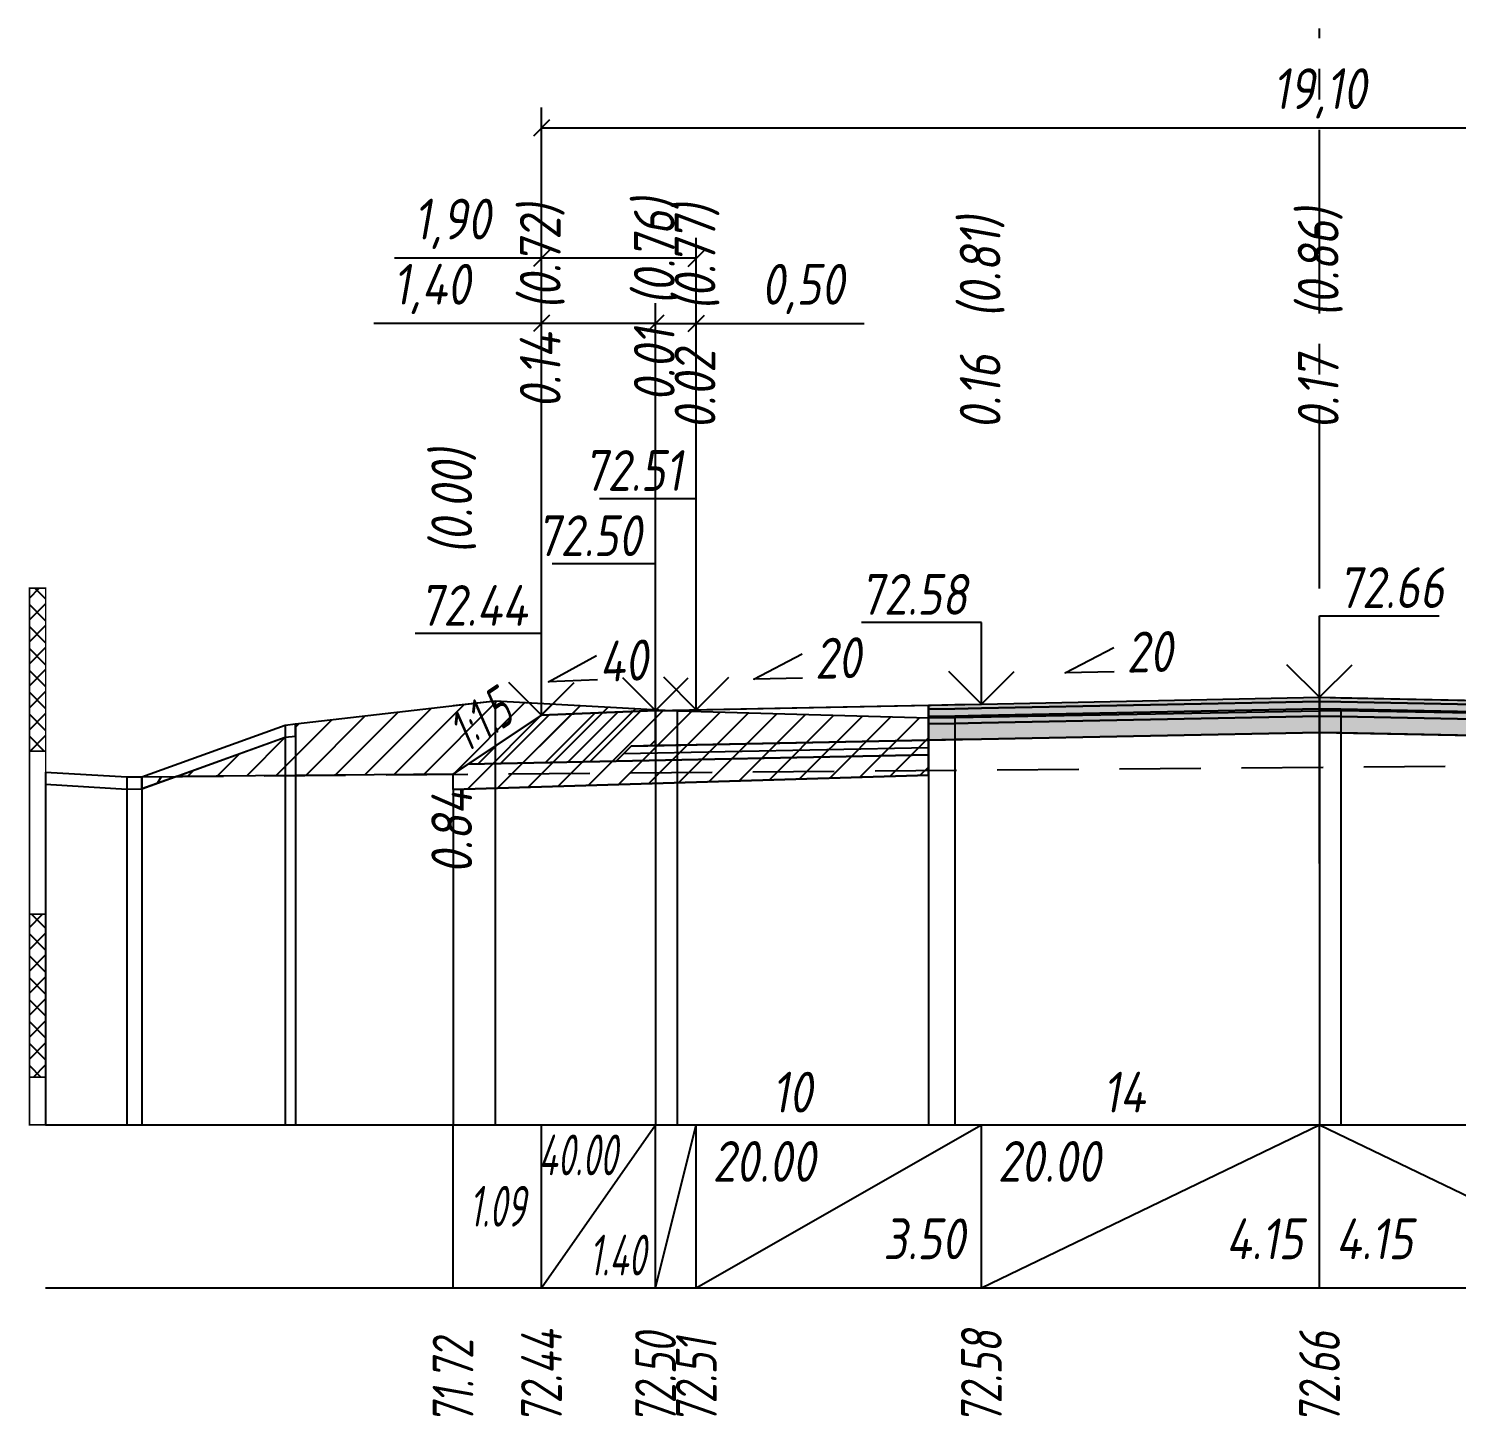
# Model space of a CAD drawing. Extents: x -717 to 1451, y -133302 to 233.
# Drawn here: x 78.9 to 166.6, y -9801.9 to -9716.7 of the extents above; entities that cross this region are included whole.
import ezdxf
from ezdxf.enums import TextEntityAlignment as Align

# ---------------------------------------------------------------- set-up
doc = ezdxf.new("R2010")
doc.units = 0
doc.linetypes.add('осевая2', pattern=[1.125, 0.75, -0.125, 0.125, -0.125])
doc.linetypes.add('штриховая', pattern=[0.75, 0.5, -0.25])
for name, color, linetype in [('Интерполированный поперечник', 2, 'Continuous'), ('Код_514', 1, 'Continuous'), ('Контур_0', 7, 'Continuous'), ('Контур_2521', 7, 'Continuous'), ('Контур_2564', 7, 'Continuous'), ('Контур_2660', 7, 'Continuous'), ('Контур_2665', 7, 'Continuous'), ('Контур_400', 7, 'Continuous'), ('Контур_508', 7, 'Continuous'), ('Контур_512', 7, 'Continuous'), ('Контур_513', 7, 'Continuous'), ('Контур_818', 7, 'Continuous'), ('Красный поперечник', 1, 'Continuous'), ('Линейка абсолютных высот', 7, 'Continuous'), ('Объём_2501', 7, 'Continuous'), ('Объём_2564', 7, 'Continuous'), ('Объём_2650', 7, 'Continuous'), ('Объём_2660', 7, 'Continuous'), ('Объём_2661', 7, 'Continuous'), ('Объём_2665', 7, 'Continuous'), ('Объём_2666', 7, 'Continuous'), ('Объём_2667', 7, 'Continuous'), ('Объём_2668', 7, 'Continuous'), ('Объём_2669', 7, 'Continuous'), ('Объём_2675', 7, 'Continuous'), ('Объём_2753', 7, 'Continuous'), ('Ось', 1, 'осевая2'), ('Откосы', 7, 'Continuous'), ('Отметки покрытия', 7, 'Continuous'), ('Рабочие отметки', 7, 'Continuous'), ('Рабочие отметки доп.', 7, 'Continuous'), ('Слои выравнивания', 7, 'Continuous'), ('Таблица', 7, 'Continuous'), ('Уклоны проезжей части', 7, 'Continuous'), ('Черный поперечник', 3, 'Continuous')]:
    doc.layers.add(name, color=color, linetype=linetype)
for name, color, linetype, true_color in [('Контур_2540', 2, 'Continuous', 0xffff00), ('Контур_2560', 2, 'Continuous', 0xffff00), ('Контур_2561', 7, 'Continuous', 0xff8040), ('Контур_2562', 3, 'Continuous', 0x00ff00), ('Контур_2563', 7, 'Continuous', 0xff8000), ('Контур_2570', 7, 'Continuous', 0x80ff00), ('Контур_2725', 7, 'Continuous', 0x323232), ('Контур_2736', 4, 'Continuous', 0x00ffff), ('Контур_2737', 4, 'Continuous', 0x00ffff), ('Контур_2738', 4, 'Continuous', 0x00ffff), ('Контур_2739', 4, 'Continuous', 0x00ffff), ('Контур_2741', 4, 'Continuous', 0x00ffff), ('Контур_2742', 4, 'Continuous', 0x00ffff), ('Контур_2743', 4, 'Continuous', 0x00ffff), ('Контур_2744', 7, 'Continuous', 0xa4ffff), ('Контур_2745', 7, 'Continuous', 0xa4ffff), ('Контур_2747', 4, 'Continuous', 0x00ffff), ('Контур_2748', 4, 'Continuous', 0x00ffff), ('Контур_2749', 4, 'Continuous', 0x00ffff), ('Контур_2750', 4, 'Continuous', 0x00ffff), ('Контур_2751', 4, 'Continuous', 0x00ffff), ('Контур_2752', 4, 'Continuous', 0x00ffff), ('Контур_2760', 7, 'Continuous', 0x323232), ('Контур_2761', 7, 'Continuous', 0x323232), ('Контур_2762', 7, 'Continuous', 0x323232), ('Контур_2763', 7, 'Continuous', 0x323232), ('Контур_402', 7, 'Continuous', 0xff6464), ('Контур_703', 4, 'Continuous', 0x00ffff), ('Контур_705', 4, 'Continuous', 0x00ffff), ('Контур_707', 4, 'Continuous', 0x00ffff), ('Контур_720', 131, 'Continuous', 0xaaffff), ('Объём_2500', 7, 'Continuous', 0xc0c0c0), ('Объём_2520', 7, 'Continuous', 0x80ffff), ('Объём_2540', 2, 'Continuous', 0xffff00), ('Объём_2560', 2, 'Continuous', 0xffff00), ('Объём_2561', 7, 'Continuous', 0xff8040), ('Объём_2562', 3, 'Continuous', 0x00ff00), ('Объём_2563', 7, 'Continuous', 0xff8000), ('Объём_2600', 7, 'Continuous', 0x808000), ('Объём_2746', 2, 'Continuous', 0xffff00)]:
    doc.layers.add(name, color=color, linetype=linetype, true_color=true_color)
doc.styles.get("Standard").update_dxf_attribs({"font": 'txt', "height": 2.5})
doc.styles.add('М', font='romand.shx', dxfattribs={"width": 0.8, "oblique": 10, "height": 2.5})
doc.dimstyles.new('ISO-25', dxfattribs={"dimtxt": 2.5, "dimasz": 2.5, "dimexe": 1.25, "dimexo": 0.625, "dimtad": 1, "dimtxsty": 'Standard', "dimcen": 2.5, "dimadec": 0, "dimazin": 0, "dimtfac": 1, "dimtmove": 0, "dimatfit": 3, "dimfxl": 1, "dimarcsym": 0})

# ---------------------------------------------------------------- blocks, each defined once
blk = doc.blocks.new('_Oblique')
at = {"color": 0, "linetype": 'ByBlock', "lineweight": -2}
blk.add_line((-0.5, -0.5), (0.5, 0.5), dxfattribs=at)
blk = doc.blocks.new('*D218')
at = {"color": 0, "lineweight": -2, "transparency": 16777216}
for p, q in [((110.431, -9758.31), (110.431, -9733.59)), ((117.431, -9758.03), (117.431, -9733.59)), ((110.431, -9734.84), (100.15, -9734.84)), ((117.431, -9734.84), (110.431, -9734.84))]:
    blk.add_line(p, q, dxfattribs=at)
at = {"layer": 'Defpoints', "color": 0, "transparency": 16777216}
for p in [(117.431, -9734.84), (110.431, -9758.935), (117.431, -9758.655)]:
    blk.add_point(p, dxfattribs=at)
at = {"color": 0, "lineweight": -2, "transparency": 16777216, "rotation": 180}
blk.add_blockref('_Oblique', (110.431, -9734.84), dxfattribs=at)
at = {"color": 0, "lineweight": -2, "transparency": 16777216}
blk.add_blockref('_Oblique', (117.431, -9734.84), dxfattribs=at)
at = {"color": 0, "transparency": 16777216, "insert": (103.69, -9732.727), "char_height": 2.5, "width": 8.75, "attachment_point": 5, "style": 'М'}
blk.add_mtext('1,40', dxfattribs=at)
blk = doc.blocks.new('*D220')
at = {"color": 0, "lineweight": -2, "transparency": 16777216}
for p, q in [((117.431, -9758.03), (117.431, -9733.59)), ((119.931, -9757.98), (119.931, -9733.59)), ((117.431, -9734.84), (119.931, -9734.84)), ((119.931, -9734.84), (130.234, -9734.84))]:
    blk.add_line(p, q, dxfattribs=at)
at = {"layer": 'Defpoints', "color": 0, "transparency": 16777216}
for p in [(119.931, -9734.84), (117.431, -9758.655), (119.931, -9758.605)]:
    blk.add_point(p, dxfattribs=at)
at = {"color": 0, "lineweight": -2, "transparency": 16777216, "rotation": 180}
blk.add_blockref('_Oblique', (117.431, -9734.84), dxfattribs=at)
at = {"color": 0, "lineweight": -2, "transparency": 16777216}
blk.add_blockref('_Oblique', (119.931, -9734.84), dxfattribs=at)
at = {"color": 0, "transparency": 16777216, "insert": (126.473, -9732.727), "char_height": 2.5, "width": 9.16667, "attachment_point": 5, "style": 'М'}
blk.add_mtext('0,50', dxfattribs=at)
blk = doc.blocks.new('*D223')
at = {"color": 0, "lineweight": -2, "transparency": 16777216}
for p, q in [((110.431, -9758.31), (110.431, -9729.59)), ((119.931, -9757.98), (119.931, -9729.59)), ((110.431, -9730.84), (101.412, -9730.84)), ((119.931, -9730.84), (110.431, -9730.84))]:
    blk.add_line(p, q, dxfattribs=at)
at = {"layer": 'Defpoints', "color": 0, "transparency": 16777216}
for p in [(119.931, -9730.84), (110.431, -9758.935), (119.931, -9758.605)]:
    blk.add_point(p, dxfattribs=at)
at = {"color": 0, "lineweight": -2, "transparency": 16777216, "rotation": 180}
blk.add_blockref('_Oblique', (110.431, -9730.84), dxfattribs=at)
at = {"color": 0, "lineweight": -2, "transparency": 16777216}
blk.add_blockref('_Oblique', (119.931, -9730.84), dxfattribs=at)
at = {"color": 0, "transparency": 16777216, "insert": (104.952, -9728.727), "char_height": 2.5, "width": 8.75, "attachment_point": 5, "style": 'М'}
blk.add_mtext('1,90', dxfattribs=at)
blk = doc.blocks.new('*D224')
at = {"color": 0, "lineweight": -2, "transparency": 16777216}
for p, q in [((110.431, -9758.31), (110.431, -9721.59)), ((205.931, -9758.31), (205.931, -9721.59)), ((110.431, -9722.84), (205.931, -9722.84))]:
    blk.add_line(p, q, dxfattribs=at)
at = {"layer": 'Defpoints', "color": 0, "transparency": 16777216}
for p in [(205.931, -9722.84), (110.431, -9758.935), (205.931, -9758.935)]:
    blk.add_point(p, dxfattribs=at)
at = {"color": 0, "lineweight": -2, "transparency": 16777216, "rotation": 180}
blk.add_blockref('_Oblique', (110.431, -9722.84), dxfattribs=at)
at = {"color": 0, "lineweight": -2, "transparency": 16777216}
blk.add_blockref('_Oblique', (205.931, -9722.84), dxfattribs=at)
at = {"color": 0, "transparency": 16777216, "insert": (158.181, -9720.727), "char_height": 2.5, "width": 10.41667, "attachment_point": 5, "style": 'М'}
blk.add_mtext('19,10', dxfattribs=at)

msp = doc.modelspace()

# ---------------------------------------------------------------- hatches: boundary and pattern name
at = {"layer": 'Линейка абсолютных высот'}
h = msp.add_hatch(dxfattribs=at)
h.set_pattern_fill('ANSI37', scale=0.3, style=0)
h.paths.add_polyline_path([(80, -9761.077), (80, -9751.077), (79, -9751.077), (79, -9761.077)])
h = msp.add_hatch(dxfattribs=at)
h.set_pattern_fill('ANSI37', scale=0.3, style=0)
h.paths.add_polyline_path([(80, -9781.077), (80, -9771.077), (79, -9771.077), (79, -9781.077)])
at = {"layer": 'Объём_2563'}
h = msp.add_hatch(dxfattribs=at)
h.set_pattern_fill('ANSI31', color=256, scale=0.3)
h.paths.add_polyline_path([(110.431, -9758.872), (117.431, -9758.592), (117.431, -9760.742), (115.931, -9760.772), (115.013, -9761.691), (105.931, -9761.872)])
at = {"layer": 'Объём_2600'}
h = msp.add_hatch(dxfattribs=at)
h.set_pattern_fill('ANSI31', color=6, scale=0.4)
h.paths.add_polyline_path([(95.332, -9760.151), (95.332, -9759.401), (107.581, -9757.988), (118.765, -9758.615), (134.189, -9759.043), (134.189, -9762.547), (105, -9763.423), (105, -9762.493), (88.032, -9762.632), (94.7, -9760.227)])
h = msp.add_hatch(dxfattribs=at)
h.set_pattern_fill('HONEY', color=5, scale=0.3)
h.paths.add_polyline_path([(85.905, -9763.4), (85.905, -9762.65), (88.032, -9762.632)])
at = {"layer": 'Слои выравнивания'}
for color, points in [(2, [(134.189, -9758.257), (135.79, -9758.225), (137.431, -9758.192), (158.181, -9757.777), (158.181, -9758.027), (137.431, -9758.442), (135.79, -9758.475), (134.189, -9758.507)]), (3, [(134.189, -9758.507), (135.79, -9758.475), (137.431, -9758.442), (158.181, -9758.027), (158.181, -9758.477), (137.431, -9758.892), (135.79, -9758.925), (134.189, -9758.957)]), (2, [(158.181, -9757.777), (159.488, -9757.803), (178.931, -9758.192), (182.367, -9758.261), (184.226, -9758.298), (184.226, -9758.548), (182.367, -9758.511), (178.931, -9758.442), (159.488, -9758.053), (158.181, -9758.027)]), (3, [(158.181, -9758.027), (159.488, -9758.053), (178.931, -9758.442), (182.367, -9758.511), (184.226, -9758.548), (184.226, -9758.998), (182.367, -9758.961), (178.931, -9758.892), (159.488, -9758.503), (158.181, -9758.477)]), (4, [(134.189, -9758.957), (135.79, -9758.925), (137.431, -9758.892), (158.181, -9758.477), (158.181, -9758.927), (137.431, -9759.342), (135.79, -9759.375), (134.189, -9759.407)]), (5, [(134.189, -9759.407), (135.79, -9759.375), (137.431, -9759.342), (158.181, -9758.927), (158.181, -9759.927), (137.431, -9760.342), (135.79, -9760.375), (134.189, -9760.407)]), (4, [(158.181, -9758.477), (159.488, -9758.503), (178.931, -9758.892), (182.367, -9758.961), (184.226, -9758.998), (184.226, -9759.448), (182.367, -9759.411), (178.931, -9759.342), (159.488, -9758.953), (158.181, -9758.927)]), (5, [(158.181, -9758.927), (159.488, -9758.953), (178.931, -9759.342), (182.367, -9759.411), (184.226, -9759.448), (184.226, -9760.448), (182.367, -9760.411), (178.931, -9760.342), (159.488, -9759.953), (158.181, -9759.927)])]:
    msp.add_hatch(color=color, dxfattribs=at).paths.add_polyline_path(points)

# ---------------------------------------------------------------- linework, layer by layer
at = {"layer": 'Интерполированный поперечник', "linetype": 'штриховая', "ltscale": 10, "flags": 128}
msp.add_lwpolyline([(85.905, -9762.65), (215.585, -9761.585)], dxfattribs=at)
at = {"layer": 'Код_514'}
for p, q in [((105, -9794), (105, -9784)), ((110.431, -9794), (110.431, -9784)), ((110.431, -9794), (117.431, -9784)), ((117.431, -9794), (117.431, -9784)), ((117.431, -9794), (119.931, -9784)), ((119.931, -9794), (119.931, -9784)), ((119.931, -9794), (137.431, -9784)), ((137.431, -9794), (137.431, -9784)), ((137.431, -9794), (158.181, -9784)), ((158.181, -9794), (158.181, -9784)), ((158.181, -9784), (178.931, -9794))]:
    msp.add_line(p, q, dxfattribs=at)
at = {"layer": 'Контур_0', "flags": 128}
for points in [[(110.431, -9758.872), (105, -9762.493), (105, -9762.493), (105, -9762.493), (105, -9762.493), (105, -9762.493), (105, -9762.493), (105, -9762.493), (105, -9762.493), (105, -9762.493), (105, -9762.493), (105, -9762.493), (105, -9762.493), (105, -9762.493), (105, -9762.493), (105, -9762.493)], [(110.431, -9758.872), (105, -9762.493), (105, -9762.493), (105, -9762.493), (105, -9762.493), (105, -9762.493), (105, -9762.493), (105, -9762.493), (105, -9762.493), (105, -9762.493), (105, -9762.493), (105, -9762.493), (105, -9762.493), (105, -9762.493), (105, -9762.493), (105, -9762.493), (105, -9762.493), (105, -9762.493), (105, -9762.493), (105, -9762.493), (105, -9762.493), (105, -9762.493), (105, -9762.493), (105, -9762.493), (105, -9762.493), (105, -9762.493), (105, -9762.493), (105, -9762.493), (105, -9762.493), (105, -9762.493)], [(119.931, -9760.692), (117.431, -9760.742), (117.431, -9758.592), (134.189, -9758.257), (134.189, -9760.407), (119.931, -9760.692), (119.931, -9760.692)], [(105.931, -9761.872), (115.013, -9761.691), (115.931, -9760.772), (117.431, -9760.742)], [(115.931, -9760.772), (134.189, -9760.407), (134.189, -9761.307), (115.013, -9761.691), (115.931, -9760.772), (115.931, -9760.772)]]:
    msp.add_lwpolyline(points, dxfattribs=at)
at = {"layer": 'Контур_2521', "color": 250, "flags": 128}
msp.add_lwpolyline([(115.472, -9761.231), (134.189, -9760.857)], dxfattribs=at)
at = {"layer": 'Контур_2540', "flags": 128}
msp.add_lwpolyline([(105.931, -9761.872), (134.189, -9761.307), (134.189, -9762.547), (105, -9763.423), (105, -9762.493), (105.931, -9761.872), (105.931, -9761.872)], dxfattribs=at)
at = {"layer": 'Контур_2560', "flags": 128}
msp.add_lwpolyline([(110.431, -9758.872), (110.431, -9758.872), (110.431, -9758.872), (117.431, -9758.592)], dxfattribs=at)
at = {"layer": 'Контур_2561', "flags": 128}
msp.add_lwpolyline([(117.431, -9758.592), (117.431, -9758.592), (110.431, -9758.872), (110.431, -9758.872), (117.431, -9758.592)], dxfattribs=at)
at = {"layer": 'Контур_2562', "flags": 128}
msp.add_lwpolyline([(110.431, -9758.872), (110.431, -9758.872), (110.431, -9758.872), (110.431, -9758.872), (110.431, -9758.872)], dxfattribs=at)
at = {"layer": 'Контур_2563', "flags": 128}
msp.add_lwpolyline([(110.431, -9758.872), (117.431, -9758.592), (117.431, -9760.742), (115.931, -9760.772), (115.013, -9761.691), (105.931, -9761.872), (110.431, -9758.872), (110.431, -9758.872)], dxfattribs=at)
at = {"layer": 'Контур_2564', "flags": 128}
msp.add_lwpolyline([(110.431, -9758.872), (117.431, -9758.592)], dxfattribs=at)
at = {"layer": 'Контур_2570', "flags": 128}
msp.add_lwpolyline([(80, -9763.111), (84.987, -9763.411), (85.905, -9763.4), (85.905, -9763.4), (94.7, -9760.227), (95.332, -9760.151), (95.332, -9759.401), (107.581, -9757.988), (118.765, -9758.615), (134.189, -9759.043), (135.79, -9759.017), (158.181, -9758.614), (159.488, -9758.591), (182.367, -9758.999)], dxfattribs=at)
at = {"layer": 'Контур_2660', "flags": 128}
msp.add_lwpolyline([(105, -9763.423), (134.189, -9762.547)], dxfattribs=at)
at = {"layer": 'Контур_2665', "flags": 128}
msp.add_lwpolyline([(110.431, -9758.872), (110.431, -9758.872)], dxfattribs=at)
at = {"layer": 'Контур_2725', "flags": 128}
msp.add_lwpolyline([(134.189, -9760.407), (135.79, -9760.375), (137.431, -9760.342), (158.181, -9759.927), (159.488, -9759.953), (178.931, -9760.342), (182.367, -9760.411), (184.226, -9760.448)], dxfattribs=at)
at = {"layer": 'Контур_2736', "flags": 128}
msp.add_lwpolyline([(110.431, -9758.872), (105, -9762.493)], dxfattribs=at)
at = {"layer": 'Контур_2737', "flags": 128}
msp.add_lwpolyline([(105, -9762.493), (105, -9762.493)], dxfattribs=at)
at = {"layer": 'Контур_2738', "flags": 128}
msp.add_lwpolyline([(105, -9762.493), (105, -9762.493)], dxfattribs=at)
at = {"layer": 'Контур_2739', "flags": 128}
msp.add_lwpolyline([(105, -9762.493), (105, -9762.493)], dxfattribs=at)
at = {"layer": 'Контур_2741', "flags": 128}
msp.add_lwpolyline([(105, -9762.493), (105, -9762.493)], dxfattribs=at)
at = {"layer": 'Контур_2742', "flags": 128}
msp.add_lwpolyline([(105, -9762.493), (105, -9762.493)], dxfattribs=at)
at = {"layer": 'Контур_2743', "flags": 128}
msp.add_lwpolyline([(105, -9762.493), (105, -9762.493)], dxfattribs=at)
at = {"layer": 'Контур_2744', "flags": 128}
msp.add_lwpolyline([(105, -9762.493), (105, -9762.493)], dxfattribs=at)
msp.add_lwpolyline([(105, -9762.493), (105, -9762.493)], dxfattribs=at)
msp.add_lwpolyline([(105, -9762.493), (105, -9762.493)], dxfattribs=at)
msp.add_lwpolyline([(105, -9762.493), (105, -9762.493)], dxfattribs=at)
msp.add_lwpolyline([(105, -9762.493), (105, -9762.493)], dxfattribs=at)
msp.add_lwpolyline([(105, -9762.493), (105, -9762.493)], dxfattribs=at)
at = {"layer": 'Контур_2745', "flags": 128}
msp.add_lwpolyline([(105, -9762.493), (105, -9762.493)], dxfattribs=at)
msp.add_lwpolyline([(105, -9762.493), (105, -9762.493)], dxfattribs=at)
msp.add_lwpolyline([(105, -9762.493), (105, -9762.493)], dxfattribs=at)
msp.add_lwpolyline([(105, -9762.493), (105, -9762.493)], dxfattribs=at)
msp.add_lwpolyline([(105, -9762.493), (105, -9762.493)], dxfattribs=at)
msp.add_lwpolyline([(105, -9762.493), (105, -9762.493)], dxfattribs=at)
at = {"layer": 'Контур_2747', "flags": 128}
msp.add_lwpolyline([(105, -9762.493), (105, -9762.493)], dxfattribs=at)
at = {"layer": 'Контур_2748', "flags": 128}
msp.add_lwpolyline([(105, -9762.493), (105, -9762.493)], dxfattribs=at)
at = {"layer": 'Контур_2749', "flags": 128}
msp.add_lwpolyline([(105, -9762.493), (105, -9762.493)], dxfattribs=at)
at = {"layer": 'Контур_2750', "flags": 128}
msp.add_lwpolyline([(105, -9762.493), (105, -9762.493)], dxfattribs=at)
at = {"layer": 'Контур_2751', "flags": 128}
msp.add_lwpolyline([(105, -9762.493), (105, -9762.493)], dxfattribs=at)
at = {"layer": 'Контур_2752', "flags": 128}
msp.add_lwpolyline([(105, -9762.493), (105, -9762.493)], dxfattribs=at)
at = {"layer": 'Контур_2760', "flags": 128}
msp.add_lwpolyline([(134.189, -9758.257), (135.79, -9758.225), (137.431, -9758.192), (158.181, -9757.777), (159.488, -9757.803), (178.931, -9758.192), (182.367, -9758.261), (184.226, -9758.298)], dxfattribs=at)
at = {"layer": 'Контур_2761', "flags": 128}
msp.add_lwpolyline([(134.189, -9758.507), (135.79, -9758.475), (137.431, -9758.442), (158.181, -9758.027), (159.488, -9758.053), (178.931, -9758.442), (182.367, -9758.511), (184.226, -9758.548)], dxfattribs=at)
at = {"layer": 'Контур_2762', "flags": 128}
msp.add_lwpolyline([(134.189, -9758.957), (135.79, -9758.925), (137.431, -9758.892), (158.181, -9758.477), (159.488, -9758.503), (178.931, -9758.892), (182.367, -9758.961), (184.226, -9758.998)], dxfattribs=at)
at = {"layer": 'Контур_2763', "flags": 128}
msp.add_lwpolyline([(134.189, -9759.407), (135.79, -9759.375), (137.431, -9759.342), (158.181, -9758.927), (159.488, -9758.953), (178.931, -9759.342), (182.367, -9759.411), (184.226, -9759.448)], dxfattribs=at)
at = {"layer": 'Контур_400', "flags": 128}
for points in [[(117.431, -9758.592), (119.931, -9758.542), (119.931, -9758.542), (119.931, -9758.542), (119.931, -9758.542), (119.931, -9758.542), (119.931, -9758.542), (137.431, -9758.192), (158.181, -9757.777)], [(158.181, -9757.777), (178.931, -9758.192), (196.431, -9758.542), (196.431, -9758.542), (196.431, -9758.542), (196.431, -9758.542), (196.431, -9758.542), (196.431, -9758.542), (198.931, -9758.592)]]:
    msp.add_lwpolyline(points, dxfattribs=at)
at = {"layer": 'Контур_402', "flags": 128}
msp.add_lwpolyline([(105, -9763.423), (134.189, -9762.547), (134.189, -9760.407), (158.181, -9759.927), (184.226, -9760.448), (184.226, -9762.609), (212.822, -9763.466)], dxfattribs=at)
at = {"layer": 'Контур_508', "flags": 128}
msp.add_lwpolyline([(105, -9763.423), (134.189, -9762.547), (134.189, -9760.407), (158.181, -9759.927), (184.226, -9760.448), (184.226, -9762.609), (212.822, -9763.466), (213.623, -9764), (215.623, -9764), (220.692, -9760.62)], dxfattribs=at)
at = {"layer": 'Контур_512', "flags": 128}
msp.add_lwpolyline([(105, -9763.423), (134.189, -9762.547)], dxfattribs=at)
at = {"layer": 'Контур_513', "flags": 128}
msp.add_lwpolyline([(105, -9763.423), (134.189, -9762.547), (134.189, -9760.407), (158.181, -9759.927), (184.226, -9760.448), (184.226, -9762.609), (212.822, -9763.466), (213.623, -9764), (215.623, -9764), (220.692, -9760.62)], dxfattribs=at)
at = {"layer": 'Контур_703', "flags": 128}
for points in [[(110.431, -9758.872), (105, -9762.493)], [(105, -9762.493), (105, -9762.493)]]:
    msp.add_lwpolyline(points, dxfattribs=at)
at = {"layer": 'Контур_705', "flags": 128}
msp.add_lwpolyline([(105, -9762.493), (105, -9762.493)], dxfattribs=at)
at = {"layer": 'Контур_707', "flags": 128}
msp.add_lwpolyline([(105, -9762.493), (105, -9762.493)], dxfattribs=at)
at = {"layer": 'Контур_720', "flags": 128}
msp.add_lwpolyline([(105, -9762.493), (105, -9762.493)], dxfattribs=at)
at = {"layer": 'Контур_818', "flags": 128}
msp.add_lwpolyline([(105, -9758.285), (107.581, -9757.988), (118.765, -9758.615), (134.189, -9759.043), (135.79, -9759.017), (158.181, -9758.614), (159.488, -9758.591), (182.367, -9758.999), (184.226, -9759.041), (186.618, -9759.238), (206.773, -9760.755), (206.773, -9761.505), (207.602, -9761.608), (215.585, -9762.335), (215.585, -9762.335), (219.622, -9761.47), (220.692, -9761.37)], dxfattribs=at)
at = {"layer": 'Красный поперечник'}
for p, q in [((137.431, -9758.192), (158.181, -9757.777)), ((158.181, -9757.777), (178.931, -9758.192)), ((105, -9762.493), (110.431, -9758.872)), ((110.431, -9758.872), (117.431, -9758.592)), ((117.431, -9758.592), (119.931, -9758.542)), ((119.931, -9758.542), (137.431, -9758.192)), ((134.189, -9762.547), (134.189, -9784)), ((105, -9763.423), (105, -9784))]:
    msp.add_line(p, q, dxfattribs=at)
at = {"layer": 'Линейка абсолютных высот', "color": 7, "const_width": 0.1, "flags": 128}
for points in [[(80, -9761.077), (80, -9751.077), (79, -9751.077), (79, -9761.077), (80, -9761.077)], [(80, -9771.077), (80, -9761.077), (79, -9761.077), (79, -9771.077), (80, -9771.077)], [(80, -9781.077), (80, -9771.077), (79, -9771.077), (79, -9781.077), (80, -9781.077)], [(80, -9784), (80, -9781.077), (79, -9781.077), (79, -9784), (80, -9784)]]:
    msp.add_lwpolyline(points, dxfattribs=at)
at = {"layer": 'Объём_2500', "flags": 128}
msp.add_lwpolyline([(119.931, -9760.692), (117.431, -9760.742), (117.431, -9758.592), (134.189, -9758.257), (134.189, -9760.407), (119.931, -9760.692), (119.931, -9760.692)], dxfattribs=at)
at = {"layer": 'Объём_2501', "flags": 128}
for points in [[(117.431, -9758.592), (119.931, -9758.542), (119.931, -9758.542), (119.931, -9758.542), (119.931, -9758.542), (119.931, -9758.542), (119.931, -9758.542), (137.431, -9758.192), (158.181, -9757.777)], [(158.181, -9757.777), (178.931, -9758.192), (196.431, -9758.542), (196.431, -9758.542), (196.431, -9758.542), (196.431, -9758.542), (196.431, -9758.542), (196.431, -9758.542), (198.931, -9758.592)]]:
    msp.add_lwpolyline(points, dxfattribs=at)
at = {"layer": 'Объём_2520', "color": 250, "flags": 128}
msp.add_lwpolyline([(115.931, -9760.772), (134.189, -9760.407), (134.189, -9761.307), (115.013, -9761.691), (115.931, -9760.772), (115.931, -9760.772)], dxfattribs=at)
at = {"layer": 'Объём_2540', "flags": 128}
msp.add_lwpolyline([(105.931, -9761.872), (134.189, -9761.307), (134.189, -9762.547), (105, -9763.423), (105, -9762.493), (105.931, -9761.872), (105.931, -9761.872)], dxfattribs=at)
at = {"layer": 'Объём_2560', "flags": 128}
msp.add_lwpolyline([(110.431, -9758.872), (110.431, -9758.872), (110.431, -9758.872), (117.431, -9758.592)], dxfattribs=at)
at = {"layer": 'Объём_2561', "flags": 128}
msp.add_lwpolyline([(117.431, -9758.592), (117.431, -9758.592), (110.431, -9758.872), (110.431, -9758.872), (117.431, -9758.592)], dxfattribs=at)
at = {"layer": 'Объём_2562', "flags": 128}
msp.add_lwpolyline([(110.431, -9758.872), (110.431, -9758.872), (110.431, -9758.872), (110.431, -9758.872), (110.431, -9758.872)], dxfattribs=at)
at = {"layer": 'Объём_2563', "color": 250, "flags": 128}
msp.add_lwpolyline([(110.431, -9758.872), (117.431, -9758.592), (117.431, -9760.742), (115.931, -9760.772), (115.013, -9761.691), (105.931, -9761.872), (110.431, -9758.872), (110.431, -9758.872)], dxfattribs=at)
at = {"layer": 'Объём_2564', "flags": 128}
msp.add_lwpolyline([(110.431, -9758.872), (117.431, -9758.592)], dxfattribs=at)
at = {"layer": 'Объём_2600', "color": 5, "flags": 128}
msp.add_lwpolyline([(85.905, -9763.4), (85.905, -9762.65), (88.032, -9762.632), (85.905, -9763.4), (85.905, -9763.4)], dxfattribs=at)
at = {"layer": 'Объём_2650', "color": 6, "flags": 128}
msp.add_lwpolyline([(95.332, -9760.151), (95.332, -9759.401), (107.581, -9757.988), (118.765, -9758.615), (134.189, -9759.043), (134.189, -9762.547), (105, -9763.423), (105, -9762.493), (88.032, -9762.632), (94.7, -9760.227), (95.332, -9760.151), (95.332, -9760.151)], dxfattribs=at)
at = {"layer": 'Объём_2660', "flags": 128}
msp.add_lwpolyline([(105, -9763.423), (134.189, -9762.547)], dxfattribs=at)
at = {"layer": 'Объём_2661', "flags": 128}
msp.add_lwpolyline([(110.431, -9758.872), (105, -9762.493)], dxfattribs=at)
at = {"layer": 'Объём_2665', "flags": 128}
msp.add_lwpolyline([(110.431, -9758.872), (110.431, -9758.872)], dxfattribs=at)
at = {"layer": 'Объём_2666', "flags": 128}
msp.add_lwpolyline([(110.431, -9758.872), (105, -9762.493)], dxfattribs=at)
at = {"layer": 'Объём_2667', "flags": 128}
msp.add_lwpolyline([(105, -9762.493), (105, -9762.493)], dxfattribs=at)
msp.add_lwpolyline([(105, -9762.493), (105, -9762.493)], dxfattribs=at)
at = {"layer": 'Объём_2668', "flags": 128}
msp.add_lwpolyline([(105, -9762.493), (105, -9762.493)], dxfattribs=at)
msp.add_lwpolyline([(105, -9762.493), (105, -9762.493)], dxfattribs=at)
at = {"layer": 'Объём_2669', "flags": 128}
msp.add_lwpolyline([(105, -9762.493), (105, -9762.493)], dxfattribs=at)
msp.add_lwpolyline([(105, -9762.493), (105, -9762.493)], dxfattribs=at)
at = {"layer": 'Объём_2675', "flags": 128}
msp.add_lwpolyline([(105, -9762.493), (105, -9762.493)], dxfattribs=at)
msp.add_lwpolyline([(105, -9762.493), (105, -9762.493)], dxfattribs=at)
msp.add_lwpolyline([(105, -9762.493), (105, -9762.493)], dxfattribs=at)
msp.add_lwpolyline([(105, -9762.493), (105, -9762.493)], dxfattribs=at)
msp.add_lwpolyline([(105, -9762.493), (105, -9762.493)], dxfattribs=at)
msp.add_lwpolyline([(105, -9762.493), (105, -9762.493)], dxfattribs=at)
msp.add_lwpolyline([(105, -9762.493), (105, -9762.493)], dxfattribs=at)
msp.add_lwpolyline([(105, -9762.493), (105, -9762.493)], dxfattribs=at)
msp.add_lwpolyline([(105, -9762.493), (105, -9762.493)], dxfattribs=at)
msp.add_lwpolyline([(105, -9762.493), (105, -9762.493)], dxfattribs=at)
msp.add_lwpolyline([(105, -9762.493), (105, -9762.493)], dxfattribs=at)
msp.add_lwpolyline([(105, -9762.493), (105, -9762.493)], dxfattribs=at)
at = {"layer": 'Объём_2746', "flags": 128}
msp.add_lwpolyline([(134.189, -9762.547), (105, -9763.423), (105, -9762.493), (110.431, -9758.872), (117.431, -9758.592), (118.116, -9758.579), (118.765, -9758.615), (134.189, -9759.043), (134.189, -9762.547), (134.189, -9762.547)], dxfattribs=at)
at = {"layer": 'Объём_2753', "flags": 128}
msp.add_lwpolyline([(134.189, -9758.257), (134.189, -9758.257)], dxfattribs=at)
at = {"layer": 'Ось', "ltscale": 15}
msp.add_line((158.181, -9767.971), (158.181, -9716.748), dxfattribs=at)
at = {"layer": 'Откосы', "color": 1, "flags": 128}
for points in [[(113.866, -9756.705), (110.868, -9756.825), (113.806, -9755.206)], [(126.455, -9756.6), (123.456, -9756.66), (126.425, -9755.101)], [(145.58, -9756.218), (142.581, -9756.278), (145.55, -9754.718)]]:
    msp.add_lwpolyline(points, dxfattribs=at)
at = {"layer": 'Отметки покрытия', "color": 1}
for p, q in [((119.931, -9745.592), (113.981, -9745.592)), ((119.931, -9758.542), (119.931, -9745.592)), ((117.431, -9749.592), (111.081, -9749.592)), ((117.431, -9758.592), (117.431, -9749.592)), ((158.181, -9757.777), (158.181, -9752.777)), ((158.181, -9752.777), (165.531, -9752.777)), ((137.431, -9753.192), (130.081, -9753.192)), ((137.431, -9758.192), (137.431, -9753.192)), ((110.431, -9753.872), (102.681, -9753.872)), ((110.431, -9758.872), (110.431, -9753.872)), ((137.431, -9758.192), (135.431, -9756.192)), ((137.431, -9758.192), (139.431, -9756.192)), ((158.181, -9757.777), (156.181, -9755.777)), ((158.181, -9757.777), (160.181, -9755.777)), ((110.431, -9758.872), (108.431, -9756.872)), ((110.431, -9758.872), (112.431, -9756.872)), ((117.431, -9758.592), (115.431, -9756.592)), ((117.431, -9758.592), (119.431, -9756.592)), ((119.931, -9758.542), (117.931, -9756.542)), ((119.931, -9758.542), (121.931, -9756.542))]:
    msp.add_line(p, q, dxfattribs=at)
at = {"layer": 'Слои выравнивания'}
for p, q in [((158.181, -9757.777), (158.181, -9784)), ((117.431, -9758.592), (117.431, -9784)), ((134.189, -9758.257), (134.189, -9784))]:
    msp.add_line(p, q, dxfattribs=at)
at = {"layer": 'Слои выравнивания', "color": 2, "flags": 128}
for points in [[(134.189, -9758.257), (135.79, -9758.225), (137.431, -9758.192), (158.181, -9757.777), (158.181, -9758.027), (137.431, -9758.442), (135.79, -9758.475), (134.189, -9758.507)], [(158.181, -9757.777), (159.488, -9757.803), (178.931, -9758.192), (182.367, -9758.261), (184.226, -9758.298), (184.226, -9758.548), (182.367, -9758.511), (178.931, -9758.442), (159.488, -9758.053), (158.181, -9758.027)]]:
    msp.add_lwpolyline(points, close=True, dxfattribs=at)
at = {"layer": 'Слои выравнивания', "color": 3, "flags": 128}
for points in [[(134.189, -9758.507), (135.79, -9758.475), (137.431, -9758.442), (158.181, -9758.027), (158.181, -9758.477), (137.431, -9758.892), (135.79, -9758.925), (134.189, -9758.957)], [(158.181, -9758.027), (159.488, -9758.053), (178.931, -9758.442), (182.367, -9758.511), (184.226, -9758.548), (184.226, -9758.998), (182.367, -9758.961), (178.931, -9758.892), (159.488, -9758.503), (158.181, -9758.477)]]:
    msp.add_lwpolyline(points, close=True, dxfattribs=at)
at = {"layer": 'Слои выравнивания', "color": 4, "flags": 128}
for points in [[(134.189, -9758.957), (135.79, -9758.925), (137.431, -9758.892), (158.181, -9758.477), (158.181, -9758.927), (137.431, -9759.342), (135.79, -9759.375), (134.189, -9759.407)], [(158.181, -9758.477), (159.488, -9758.503), (178.931, -9758.892), (182.367, -9758.961), (184.226, -9758.998), (184.226, -9759.448), (182.367, -9759.411), (178.931, -9759.342), (159.488, -9758.953), (158.181, -9758.927)]]:
    msp.add_lwpolyline(points, close=True, dxfattribs=at)
at = {"layer": 'Слои выравнивания', "color": 5, "flags": 128}
for points in [[(134.189, -9759.407), (135.79, -9759.375), (137.431, -9759.342), (158.181, -9758.927), (158.181, -9759.927), (137.431, -9760.342), (135.79, -9760.375), (134.189, -9760.407)], [(158.181, -9758.927), (159.488, -9758.953), (178.931, -9759.342), (182.367, -9759.411), (184.226, -9759.448), (184.226, -9760.448), (182.367, -9760.411), (178.931, -9760.342), (159.488, -9759.953), (158.181, -9759.927)]]:
    msp.add_lwpolyline(points, close=True, dxfattribs=at)
at = {"layer": 'Таблица'}
for p, q in [((80, -9784), (245.692, -9784)), ((80, -9794), (245.692, -9794))]:
    msp.add_line(p, q, dxfattribs=at)
at = {"layer": 'Черный поперечник', "color": 7}
for p, q in [((107.581, -9757.988), (107.581, -9784)), ((118.765, -9758.615), (118.765, -9784)), ((134.189, -9759.043), (134.189, -9784)), ((135.79, -9759.017), (135.79, -9784)), ((158.181, -9758.614), (158.181, -9784)), ((159.488, -9758.591), (159.488, -9784)), ((94.7, -9759.477), (94.7, -9784)), ((95.332, -9759.401), (95.332, -9784)), ((80, -9762.361), (80, -9784)), ((84.987, -9762.661), (84.987, -9784)), ((85.905, -9762.65), (85.905, -9784))]:
    msp.add_line(p, q, dxfattribs=at)
at = {"layer": 'Черный поперечник', "flags": 128}
msp.add_lwpolyline([(80, -9762.361), (84.987, -9762.661), (85.905, -9762.65), (94.7, -9759.477), (95.332, -9759.401), (107.581, -9757.988), (118.765, -9758.615), (134.189, -9759.043), (135.79, -9759.017), (158.181, -9758.614), (159.488, -9758.591), (182.367, -9758.999), (184.226, -9759.041), (186.618, -9759.238), (206.773, -9760.755), (207.602, -9760.858), (215.585, -9761.585), (219.622, -9760.72), (225.789, -9760.145), (229.657, -9760.415), (244.607, -9760.662), (245.692, -9760.678)], dxfattribs=at)

# ---------------------------------------------------------------- texts
at = {"layer": 'Код_514', "style": 'М', "oblique": 10}
for s, width, p in [('40.00', 0.6, (110.234, -9784.601)), ('20.00', 0.8, (120.931, -9785)), ('20.00', 0.8, (138.431, -9785))]:
    msp.add_text(s, height=2.5, dxfattribs=dict(at, width=width)).set_placement(p, align=Align.TOP_LEFT)
at = {"layer": 'Код_514', "style": 'М', "oblique": 10, "width": 0.6}
msp.add_text('1.09', height=2.5, dxfattribs=at).set_placement((107.715, -9789), align=Align.MIDDLE_CENTER)
at = {"layer": 'Код_514', "style": 'М', "oblique": 10}
for s, width, p in [('3.50', 0.8, (136.431, -9793)), ('4.15', 0.8, (157.181, -9793)), ('1.40', 0.6, (116.83, -9793.997))]:
    msp.add_text(s, height=2.5, dxfattribs=dict(at, width=width)).set_placement(p, align=Align.BOTTOM_RIGHT)
at = {"layer": 'Код_514', "style": 'М', "oblique": 10, "width": 0.8}
msp.add_text('4.15', height=2.5, dxfattribs=at).set_placement((159.181, -9793), align=Align.BOTTOM_LEFT)
at = {"layer": 'Код_514', "style": 'М', "oblique": 10, "width": 0.7}
for s, p in [('72.44', (110.431, -9802.382)), ('72.50', (117.431, -9802.382)), ('72.58', (137.431, -9802.382)), ('72.66', (158.181, -9802.382)), ('71.72', (105, -9802.382)), ('72.51', (119.931, -9802.382))]:
    msp.add_text(s, height=2.5, rotation=90, dxfattribs=at).set_placement(p, align=Align.MIDDLE_LEFT)
at = {"layer": 'Отметки покрытия', "color": 1, "style": 'М', "oblique": 10, "width": 0.8}
for s, p in [('72.51', (119.072, -9745.861)), ('72.50', (116.572, -9749.861)), ('72.58', (136.572, -9753.461)), ('72.44', (109.572, -9754.141))]:
    msp.add_text(s, height=2.5, dxfattribs=at).set_placement(p, align=Align.BOTTOM_RIGHT)
msp.add_text('72.66', height=2.5, dxfattribs=at).set_placement((159.322, -9753.046), align=Align.BOTTOM_LEFT)
at = {"layer": 'Рабочие отметки', "color": 1, "style": 'М', "oblique": 10, "width": 0.8}
for s, p in [('0.14', (110.353, -9735.41)), ('0.01', (117.353, -9735.13)), ('0.84', (104.922, -9763.424))]:
    msp.add_text(s, height=2.5, rotation=90, dxfattribs=at).set_placement(p, align=Align.MIDDLE_RIGHT)
for s, p in [('0.02', (119.853, -9741.342)), ('0.16', (137.353, -9741.342)), ('0.17', (158.103, -9741.342))]:
    msp.add_text(s, height=2.5, rotation=90, dxfattribs=at).set_placement(p, align=Align.MIDDLE_LEFT)
at = {"layer": 'Рабочие отметки доп.', "color": 1, "style": 'М', "oblique": 10, "width": 0.8}
for s, p in [('(0.72)', (110.353, -9733.986)), ('(0.76)', (117.353, -9733.706)), ('(0.77)', (119.853, -9734.042)), ('(0.81)', (137.353, -9734.492)), ('(0.86)', (158.103, -9734.442)), ('(0.00)', (104.922, -9748.991))]:
    msp.add_text(s, height=2.5, rotation=90, dxfattribs=at).set_placement(p, align=Align.MIDDLE_LEFT)
at = {"layer": 'Слои выравнивания', "style": 'М', "oblique": 10, "width": 0.8}
for s, p in [('10', (125.81, -9784)), ('14', (146.185, -9784))]:
    msp.add_text(s, height=2.5, dxfattribs=at).set_placement(p, align=Align.BOTTOM_CENTER)
at = {"layer": 'Уклоны проезжей части', "color": 1, "style": 'М', "oblique": 10}
for s, rotation, width, p in [('20', 1.14576, 0.8, (147.786, -9756.985)), ('40', 2.29061, 0.8, (115.545, -9757.531)), ('20', 1.14576, 0.8, (128.661, -9757.367)), ('1:1.5', 33.69007, 0.6, (107.78, -9760.823))]:
    msp.add_text(s, height=2.5, rotation=rotation, dxfattribs=dict(at, width=width)).set_placement(p, align=Align.BOTTOM_CENTER)

# ---------------------------------------------------------------- dimensions: what is measured, and where the dimension line sits
at = {"color": 5}
dim = msp.add_linear_dim(base=(205.931, -9722.84), p1=(110.431, -9758.935), p2=(205.931, -9758.935), angle=180, dimstyle='ISO-25', override={"dimasz": 1, "dimlfac": 0.2, "dimzin": 0, "dimtxsty": 'М', "dimblk1": 'Oblique', "dimblk2": 'Oblique', "dimsah": 1}, dxfattribs=at)
dim.commit()
dim.dimension.update_dxf_attribs({"geometry": '*D224', "text_midpoint": (158.181, -9720.727)})
for base, p1, p2, picture, middle in [((119.931, -9730.84), (110.431, -9758.935), (119.931, -9758.605), '*D223', (104.952, -9730.84)), ((117.431, -9734.84), (110.431, -9758.935), (117.431, -9758.655), '*D218', (103.69, -9734.84)), ((119.931, -9734.84), (117.431, -9758.655), (119.931, -9758.605), '*D220', (126.473, -9734.84))]:
    dim = msp.add_linear_dim(base=base, p1=p1, p2=p2, angle=180, dimstyle='ISO-25', override={"dimasz": 1, "dimlfac": 0.2, "dimzin": 0, "dimtxsty": 'М', "dimblk1": 'Oblique', "dimblk2": 'Oblique', "dimsah": 1}, dxfattribs=at)
    dim.commit()
    dim.dimension.update_dxf_attribs({"geometry": picture, "text_midpoint": middle, "dimtype": 160})

doc.saveas('drawing.dxf')
